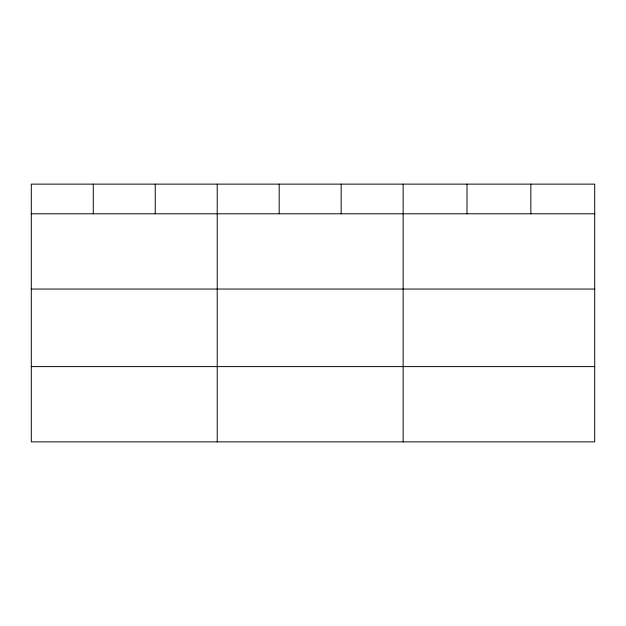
<?xml version="1.0" encoding="UTF-8"?>
<svg xmlns="http://www.w3.org/2000/svg" width="626" height="626" viewBox="0 0 626 626"><rect width="100%" height="100%" fill="white"/><g stroke="black" fill="none" stroke-linecap="round" stroke-linejoin="round"><path stroke-width="0.94" d="M594.7 289.055L594.7 184.13L31.3 184.13L31.3 441.87L594.7 441.87L594.7 289.055L31.3 289.055M31.3 213.787L594.7 213.787M31.3 366.601L594.7 366.601M530.848 184.13L530.848 213.787M466.996 184.13L466.996 213.787M403.144 184.13L403.144 441.87M341.17 184.13L341.17 213.787M279.196 184.13L279.196 213.787M217.222 184.13L217.222 441.87M155.248 184.13L155.248 213.787M93.274 184.13L93.274 213.787"/></g></svg>
